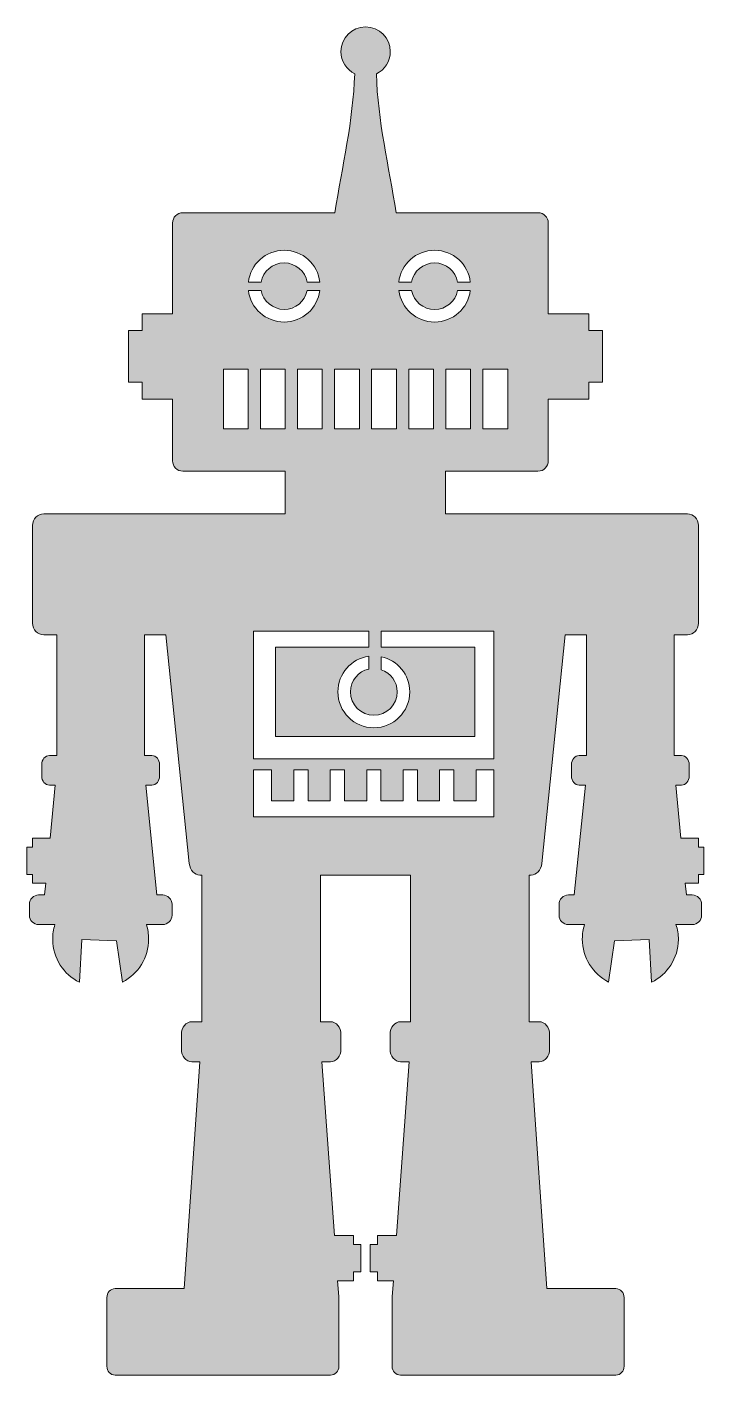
# Model space of a CAD drawing. Header units: inches. Extents: x 0 to 51, y 0 to 102.
import ezdxf

# ---------------------------------------------------------------- set-up
doc = ezdxf.new("R2010")
doc.units = ezdxf.units.IN
doc.header["$MEASUREMENT"] = 0
doc.layers.add('Layer 1', color=7, linetype='Continuous')

msp = doc.modelspace()

# ---------------------------------------------------------------- hatches: boundary and pattern name
at = {"layer": 'Layer 1', "true_color": 0xbed63a}
h = msp.add_hatch(color=63, dxfattribs=at)
h.dxf.hatch_style = 2
edge = h.paths.add_edge_path()
edge.add_spline(control_points=[(50.6, 40.46), (50.6, 40.46), (49.28, 40.46), (49.28, 40.46), (49.28, 40.46), (48.9, 44.46), (48.9, 44.46), (48.9, 44.46), (49.33, 44.46), (49.33, 44.46), (49.65, 44.46), (49.91, 44.77), (49.91, 45.16), (49.91, 45.16), (49.91, 45.99), (49.91, 45.99), (49.91, 46.38), (49.65, 46.69), (49.33, 46.69), (49.33, 46.69), (48.77, 46.69), (48.77, 46.69), (48.77, 46.69), (48.77, 55.79), (48.77, 55.79), (48.77, 55.79), (49.77, 55.79), (49.77, 55.79), (50.23, 55.79), (50.6, 56.18), (50.6, 56.66), (50.6, 56.66), (50.6, 64.03), (50.6, 64.03), (50.6, 64.52), (50.23, 64.91), (49.77, 64.91), (49.77, 64.91), (31.55, 64.91), (31.55, 64.91), (31.55, 64.91), (31.55, 68.12), (31.55, 68.12), (31.55, 68.12), (38.51, 68.12), (38.51, 68.12), (38.94, 68.12), (39.29, 68.47), (39.29, 68.9), (39.29, 68.9), (39.29, 73.56), (39.29, 73.56), (39.29, 73.56), (42.34, 73.56), (42.34, 73.56), (42.34, 73.56), (42.34, 74.83), (42.34, 74.83), (42.34, 74.83), (43.38, 74.83), (43.38, 74.83), (43.38, 74.83), (43.38, 78.73), (43.38, 78.73), (43.38, 78.73), (42.34, 78.73), (42.34, 78.73), (42.34, 78.73), (42.34, 79.99), (42.34, 79.99), (42.34, 79.99), (39.29, 79.99), (39.29, 79.99), (39.29, 79.99), (39.29, 86.82), (39.29, 86.82), (39.29, 87.25), (38.94, 87.6), (38.51, 87.6), (38.51, 87.6), (27.82, 87.6), (27.82, 87.6), (27.27, 91.08), (26.44, 94.55), (26.33, 98.06), (26.95, 98.37), (27.38, 99), (27.38, 99.74), (27.38, 100.77), (26.55, 101.6), (25.52, 101.6), (24.49, 101.6), (23.66, 100.77), (23.66, 99.74), (23.66, 99.01), (24.08, 98.38), (24.7, 98.07), (24.58, 94.56), (23.76, 91.08), (23.2, 87.6), (23.2, 87.6), (11.75, 87.6), (11.75, 87.6), (11.32, 87.6), (10.97, 87.25), (10.97, 86.82), (10.97, 86.82), (10.97, 79.99), (10.97, 79.99), (10.97, 79.99), (8.68, 79.99), (8.68, 79.99), (8.68, 79.99), (8.68, 78.73), (8.68, 78.73), (8.68, 78.73), (7.65, 78.73), (7.65, 78.73), (7.65, 78.73), (7.65, 74.83), (7.65, 74.83), (7.65, 74.83), (8.68, 74.83), (8.68, 74.83), (8.68, 74.83), (8.68, 73.56), (8.68, 73.56), (8.68, 73.56), (10.97, 73.56), (10.97, 73.56), (10.97, 73.56), (10.97, 68.9), (10.97, 68.9), (10.97, 68.47), (11.32, 68.12), (11.75, 68.12), (11.75, 68.12), (19.47, 68.12), (19.47, 68.12), (19.47, 68.12), (19.47, 64.91), (19.47, 64.91), (19.47, 64.91), (1.26, 64.91), (1.26, 64.91), (0.8, 64.91), (0.42, 64.52), (0.42, 64.03), (0.42, 64.03), (0.42, 56.66), (0.42, 56.66), (0.42, 56.18), (0.8, 55.79), (1.26, 55.79), (1.26, 55.79), (2.26, 55.79), (2.26, 55.79), (2.26, 55.79), (2.26, 46.69), (2.26, 46.69), (2.26, 46.69), (1.69, 46.69), (1.69, 46.69), (1.37, 46.69), (1.11, 46.38), (1.11, 45.99), (1.11, 45.99), (1.11, 45.16), (1.11, 45.16), (1.11, 44.77), (1.37, 44.46), (1.69, 44.46), (1.69, 44.46), (2.13, 44.46), (2.13, 44.46), (2.13, 44.46), (1.74, 40.46), (1.74, 40.46), (1.74, 40.46), (0.42, 40.46), (0.42, 40.46), (0.42, 40.46), (0.42, 39.79), (0.42, 39.79), (0.42, 39.79), (0, 39.79), (0, 39.79), (0, 39.79), (0, 37.73), (0, 37.73), (0, 37.73), (0.42, 37.73), (0.42, 37.73), (0.42, 37.73), (0.42, 37.06), (0.42, 37.06), (0.42, 37.06), (1.41, 37.06), (1.41, 37.06), (1.41, 37.06), (1.33, 36.18), (1.33, 36.18), (1.33, 36.18), (0.88, 36.18), (0.88, 36.18), (0.5, 36.18), (0.18, 35.87), (0.18, 35.48), (0.18, 35.48), (0.18, 34.65), (0.18, 34.65), (0.18, 34.26), (0.5, 33.95), (0.88, 33.95), (0.88, 33.95), (2.11, 33.95), (2.11, 33.95), (2, 33.59), (1.93, 33.21), (1.94, 32.82), (1.95, 31.41), (2.77, 30.19), (3.95, 29.6), (3.95, 29.6), (4.14, 32.82), (4.14, 32.82), (4.14, 32.82), (6.74, 32.72), (6.74, 32.72), (6.74, 32.72), (7.2, 29.62), (7.2, 29.62), (8.38, 30.23), (9.18, 31.45), (9.17, 32.87), (9.17, 33.24), (9.11, 33.61), (9, 33.95), (9, 33.95), (10.23, 33.95), (10.23, 33.95), (10.61, 33.95), (10.93, 34.26), (10.93, 34.65), (10.93, 34.65), (10.93, 35.48), (10.93, 35.48), (10.93, 35.87), (10.61, 36.18), (10.23, 36.18), (10.23, 36.18), (9.78, 36.18), (9.78, 36.18), (9.78, 36.18), (8.95, 44.46), (8.95, 44.46), (8.95, 44.46), (9.42, 44.46), (9.42, 44.46), (9.74, 44.46), (9.99, 44.77), (9.99, 45.16), (9.99, 45.16), (9.99, 45.99), (9.99, 45.99), (9.99, 46.38), (9.74, 46.69), (9.42, 46.69), (9.42, 46.69), (8.85, 46.69), (8.85, 46.69), (8.85, 46.69), (8.85, 55.79), (8.85, 55.79), (8.85, 55.79), (10.47, 55.79), (10.47, 55.79), (10.47, 55.79), (12.23, 38.55), (12.23, 38.55), (12.28, 38.06), (12.64, 37.67), (13.03, 37.67), (13.03, 37.67), (13.19, 37.67), (13.19, 37.67), (13.19, 37.67), (13.19, 26.63), (13.19, 26.63), (13.19, 26.63), (12.42, 26.63), (12.42, 26.63), (11.99, 26.63), (11.64, 26.21), (11.64, 25.68), (11.64, 25.68), (11.64, 24.56), (11.64, 24.56), (11.64, 24.04), (11.99, 23.61), (12.42, 23.61), (12.42, 23.61), (13.03, 23.61), (13.03, 23.61), (13.03, 23.61), (11.84, 6.51), (11.84, 6.51), (11.84, 6.51), (6.65, 6.51), (6.65, 6.51), (6.3, 6.51), (6.02, 6.21), (6.02, 5.85), (6.02, 5.85), (6.02, 0.66), (6.02, 0.66), (6.02, 0.29), (6.3, 0), (6.65, 0), (6.65, 0), (22.88, 0), (22.88, 0), (23.22, 0), (23.51, 0.29), (23.51, 0.66), (23.51, 0.66), (23.51, 5.85), (23.51, 5.85), (23.51, 5.88), (23.5, 5.91), (23.5, 5.93), (23.5, 5.93), (23.41, 7.1), (23.41, 7.1), (23.41, 7.1), (24.62, 7.1), (24.62, 7.1), (24.62, 7.1), (24.62, 7.77), (24.62, 7.77), (24.62, 7.77), (25.16, 7.77), (25.16, 7.77), (25.16, 7.77), (25.16, 9.84), (25.16, 9.84), (25.16, 9.84), (24.62, 9.84), (24.62, 9.84), (24.62, 9.84), (24.62, 10.51), (24.62, 10.51), (24.62, 10.51), (23.17, 10.51), (23.17, 10.51), (23.17, 10.51), (22.22, 23.61), (22.22, 23.61), (22.22, 23.61), (22.88, 23.61), (22.88, 23.61), (23.31, 23.61), (23.66, 24.04), (23.66, 24.56), (23.66, 24.56), (23.66, 25.68), (23.66, 25.68), (23.66, 26.21), (23.31, 26.63), (22.88, 26.63), (22.88, 26.63), (22.11, 26.63), (22.11, 26.63), (22.11, 26.63), (22.11, 37.67), (22.11, 37.67), (22.11, 37.67), (28.91, 37.67), (28.91, 37.67), (28.91, 37.67), (28.91, 26.63), (28.91, 26.63), (28.91, 26.63), (28.15, 26.63), (28.15, 26.63), (27.72, 26.63), (27.36, 26.21), (27.36, 25.68), (27.36, 25.68), (27.36, 24.56), (27.36, 24.56), (27.36, 24.04), (27.72, 23.61), (28.15, 23.61), (28.15, 23.61), (28.81, 23.61), (28.81, 23.61), (28.81, 23.61), (27.86, 10.51), (27.86, 10.51), (27.86, 10.51), (26.41, 10.51), (26.41, 10.51), (26.41, 10.51), (26.41, 9.84), (26.41, 9.84), (26.41, 9.84), (25.86, 9.84), (25.86, 9.84), (25.86, 9.84), (25.86, 7.77), (25.86, 7.77), (25.86, 7.77), (26.41, 7.77), (26.41, 7.77), (26.41, 7.77), (26.41, 7.1), (26.41, 7.1), (26.41, 7.1), (27.61, 7.1), (27.61, 7.1), (27.61, 7.1), (27.52, 5.93), (27.52, 5.93), (27.52, 5.91), (27.52, 5.88), (27.52, 5.85), (27.52, 5.85), (27.52, 0.66), (27.52, 0.66), (27.52, 0.29), (27.8, 0), (28.15, 0), (28.15, 0), (44.37, 0), (44.37, 0), (44.72, 0), (45, 0.29), (45, 0.66), (45, 0.66), (45, 5.85), (45, 5.85), (45, 6.21), (44.72, 6.51), (44.37, 6.51), (44.37, 6.51), (39.18, 6.51), (39.18, 6.51), (39.18, 6.51), (37.99, 23.61), (37.99, 23.61), (37.99, 23.61), (38.6, 23.61), (38.6, 23.61), (39.04, 23.61), (39.39, 24.04), (39.39, 24.56), (39.39, 24.56), (39.39, 25.68), (39.39, 25.68), (39.39, 26.21), (39.04, 26.63), (38.6, 26.63), (38.6, 26.63), (37.84, 26.63), (37.84, 26.63), (37.84, 26.63), (37.84, 37.67), (37.84, 37.67), (37.84, 37.67), (37.99, 37.67), (37.99, 37.67), (38.39, 37.67), (38.75, 38.06), (38.8, 38.55), (38.8, 38.55), (40.55, 55.79), (40.55, 55.79), (40.55, 55.79), (42.17, 55.79), (42.17, 55.79), (42.17, 55.79), (42.17, 46.69), (42.17, 46.69), (42.17, 46.69), (41.61, 46.69), (41.61, 46.69), (41.29, 46.69), (41.03, 46.38), (41.03, 45.99), (41.03, 45.99), (41.03, 45.16), (41.03, 45.16), (41.03, 44.77), (41.29, 44.46), (41.61, 44.46), (41.61, 44.46), (42.08, 44.46), (42.08, 44.46), (42.08, 44.46), (41.24, 36.18), (41.24, 36.18), (41.24, 36.18), (40.8, 36.18), (40.8, 36.18), (40.41, 36.18), (40.1, 35.87), (40.1, 35.48), (40.1, 35.48), (40.1, 34.65), (40.1, 34.65), (40.1, 34.26), (40.41, 33.95), (40.8, 33.95), (40.8, 33.95), (42.02, 33.95), (42.02, 33.95), (41.92, 33.61), (41.85, 33.24), (41.85, 32.87), (41.84, 31.45), (42.65, 30.23), (43.83, 29.62), (43.83, 29.62), (44.28, 32.72), (44.28, 32.72), (44.28, 32.72), (46.88, 32.82), (46.88, 32.82), (46.88, 32.82), (47.07, 29.6), (47.07, 29.6), (48.26, 30.19), (49.08, 31.41), (49.09, 32.82), (49.09, 33.21), (49.03, 33.59), (48.91, 33.95), (48.91, 33.95), (50.14, 33.95), (50.14, 33.95), (50.53, 33.95), (50.84, 34.26), (50.84, 34.65), (50.84, 34.65), (50.84, 35.48), (50.84, 35.48), (50.84, 35.87), (50.53, 36.18), (50.14, 36.18), (50.14, 36.18), (49.7, 36.18), (49.7, 36.18), (49.7, 36.18), (49.61, 37.06), (49.61, 37.06), (49.61, 37.06), (50.6, 37.06), (50.6, 37.06), (50.6, 37.06), (50.6, 37.73), (50.6, 37.73), (50.6, 37.73), (51.02, 37.73), (51.02, 37.73), (51.02, 37.73), (51.02, 39.79), (51.02, 39.79), (51.02, 39.79), (50.6, 39.79), (50.6, 39.79), (50.6, 39.79), (50.6, 40.46), (50.6, 40.46)], knot_values=[0, 0, 0, 0, 1, 1, 1, 2, 2, 2, 3, 3, 3, 4, 4, 4, 5, 5, 5, 6, 6, 6, 7, 7, 7, 8, 8, 8, 9, 9, 9, 10, 10, 10, 11, 11, 11, 12, 12, 12, 13, 13, 13, 14, 14, 14, 15, 15, 15, 16, 16, 16, 17, 17, 17, 18, 18, 18, 19, 19, 19, 20, 20, 20, 21, 21, 21, 22, 22, 22, 23, 23, 23, 24, 24, 24, 25, 25, 25, 26, 26, 26, 27, 27, 27, 28, 28, 28, 29, 29, 29, 30, 30, 30, 31, 31, 31, 32, 32, 32, 33, 33, 33, 34, 34, 34, 35, 35, 35, 36, 36, 36, 37, 37, 37, 38, 38, 38, 39, 39, 39, 40, 40, 40, 41, 41, 41, 42, 42, 42, 43, 43, 43, 44, 44, 44, 45, 45, 45, 46, 46, 46, 47, 47, 47, 48, 48, 48, 49, 49, 49, 50, 50, 50, 51, 51, 51, 52, 52, 52, 53, 53, 53, 54, 54, 54, 55, 55, 55, 56, 56, 56, 57, 57, 57, 58, 58, 58, 59, 59, 59, 60, 60, 60, 61, 61, 61, 62, 62, 62, 63, 63, 63, 64, 64, 64, 65, 65, 65, 66, 66, 66, 67, 67, 67, 68, 68, 68, 69, 69, 69, 70, 70, 70, 71, 71, 71, 72, 72, 72, 73, 73, 73, 74, 74, 74, 75, 75, 75, 76, 76, 76, 77, 77, 77, 78, 78, 78, 79, 79, 79, 80, 80, 80, 81, 81, 81, 82, 82, 82, 83, 83, 83, 84, 84, 84, 85, 85, 85, 86, 86, 86, 87, 87, 87, 88, 88, 88, 89, 89, 89, 90, 90, 90, 91, 91, 91, 92, 92, 92, 93, 93, 93, 94, 94, 94, 95, 95, 95, 96, 96, 96, 97, 97, 97, 98, 98, 98, 99, 99, 99, 100, 100, 100, 101, 101, 101, 102, 102, 102, 103, 103, 103, 104, 104, 104, 105, 105, 105, 106, 106, 106, 107, 107, 107, 108, 108, 108, 109, 109, 109, 110, 110, 110, 111, 111, 111, 112, 112, 112, 113, 113, 113, 114, 114, 114, 115, 115, 115, 116, 116, 116, 117, 117, 117, 118, 118, 118, 119, 119, 119, 120, 120, 120, 121, 121, 121, 122, 122, 122, 123, 123, 123, 124, 124, 124, 125, 125, 125, 126, 126, 126, 127, 127, 127, 128, 128, 128, 129, 129, 129, 130, 130, 130, 131, 131, 131, 132, 132, 132, 133, 133, 133, 134, 134, 134, 135, 135, 135, 136, 136, 136, 137, 137, 137, 138, 138, 138, 139, 139, 139, 140, 140, 140, 141, 141, 141, 142, 142, 142, 143, 143, 143, 144, 144, 144, 145, 145, 145, 146, 146, 146, 147, 147, 147, 148, 148, 148, 149, 149, 149, 150, 150, 150, 151, 151, 151, 152, 152, 152, 153, 153, 153, 154, 154, 154, 155, 155, 155, 156, 156, 156, 157, 157, 157, 158, 158, 158, 159, 159, 159, 160, 160, 160, 161, 161, 161, 162, 162, 162, 163, 163, 163, 164, 164, 164, 165, 165, 165, 166, 166, 166, 167, 167, 167, 168, 168, 168, 169, 169, 169, 170, 170, 170, 171, 171, 171, 172, 172, 172, 173, 173, 173, 174, 174, 174, 175, 175, 175, 176, 176, 176, 177, 177, 177, 178, 178, 178, 179, 179, 179, 180, 180, 180, 181, 181, 181, 182, 182, 182, 183, 183, 183, 184, 184, 184, 185, 185, 185, 186, 186, 186, 187, 187, 187, 188, 188, 188, 189, 189, 189, 190, 190, 190, 191, 191, 191, 191], degree=3, periodic=1)
edge = h.paths.add_edge_path()
edge.add_spline(control_points=[(30.72, 79.36), (29.33, 79.36), (28.19, 80.4), (28.03, 81.74), (28.03, 81.74), (28.99, 81.74), (28.99, 81.74), (29.14, 80.92), (29.86, 80.31), (30.72, 80.31), (31.58, 80.31), (32.29, 80.92), (32.45, 81.74), (32.45, 81.74), (33.41, 81.74), (33.41, 81.74), (33.25, 80.4), (32.1, 79.36), (30.72, 79.36)], knot_values=[0, 0, 0, 0, 1, 1, 1, 2, 2, 2, 3, 3, 3, 4, 4, 4, 5, 5, 5, 6, 6, 6, 6], degree=3, periodic=1)
h.paths.add_polyline_path([(30.64, 75.82), (30.64, 71.3), (28.77, 71.3), (28.77, 75.82)])
h.paths.add_polyline_path([(25.97, 71.3), (25.97, 75.82), (27.84, 75.82), (27.84, 71.3)])
h.paths.add_polyline_path([(25.05, 75.82), (25.05, 71.3), (23.18, 71.3), (23.18, 75.82)])
h.paths.add_polyline_path([(33.43, 71.3), (31.56, 71.3), (31.56, 75.82), (33.43, 75.82)])
h.paths.add_polyline_path([(36.23, 71.3), (34.36, 71.3), (34.36, 75.82), (36.23, 75.82)])
edge = h.paths.add_edge_path()
edge.add_spline(control_points=[(30.72, 84.77), (32.12, 84.77), (33.27, 83.71), (33.41, 82.36), (33.41, 82.36), (32.45, 82.36), (32.45, 82.36), (32.31, 83.19), (31.59, 83.82), (30.72, 83.82), (29.85, 83.82), (29.12, 83.19), (28.99, 82.36), (28.99, 82.36), (28.02, 82.36), (28.02, 82.36), (28.17, 83.71), (29.32, 84.77), (30.72, 84.77)], knot_values=[0, 0, 0, 0, 1, 1, 1, 2, 2, 2, 3, 3, 3, 4, 4, 4, 5, 5, 5, 6, 6, 6, 6], degree=3, periodic=1)
edge = h.paths.add_edge_path()
edge.add_spline(control_points=[(19.38, 84.77), (20.78, 84.77), (21.93, 83.71), (22.07, 82.36), (22.07, 82.36), (21.11, 82.36), (21.11, 82.36), (20.97, 83.19), (20.25, 83.82), (19.38, 83.82), (18.51, 83.82), (17.79, 83.19), (17.65, 82.36), (17.65, 82.36), (16.69, 82.36), (16.69, 82.36), (16.83, 83.71), (17.98, 84.77), (19.38, 84.77)], knot_values=[0, 0, 0, 0, 1, 1, 1, 2, 2, 2, 3, 3, 3, 4, 4, 4, 5, 5, 5, 6, 6, 6, 6], degree=3, periodic=1)
h.paths.add_polyline_path([(16.66, 71.3), (14.8, 71.3), (14.8, 75.82), (16.66, 75.82)])
h.paths.add_polyline_path([(19.46, 71.3), (17.59, 71.3), (17.59, 75.82), (19.46, 75.82)])
edge = h.paths.add_edge_path()
edge.add_spline(control_points=[(19.38, 79.36), (17.99, 79.36), (16.85, 80.4), (16.69, 81.74), (16.69, 81.74), (17.65, 81.74), (17.65, 81.74), (17.8, 80.93), (18.52, 80.31), (19.38, 80.31), (20.24, 80.31), (20.96, 80.92), (21.11, 81.74), (21.11, 81.74), (22.07, 81.74), (22.07, 81.74), (21.91, 80.4), (20.77, 79.36), (19.38, 79.36)], knot_values=[0, 0, 0, 0, 1, 1, 1, 2, 2, 2, 3, 3, 3, 4, 4, 4, 5, 5, 5, 6, 6, 6, 6], degree=3, periodic=1)
h.paths.add_polyline_path([(22.25, 75.82), (22.25, 71.3), (20.39, 71.3), (20.39, 75.82)])
h.paths.add_polyline_path([(25.76, 56.06), (25.76, 54.85), (18.72, 54.85), (18.72, 48.13), (33.75, 48.13), (33.75, 54.85), (26.7, 54.85), (26.7, 56.06), (35.19, 56.06), (35.19, 46.44), (33.84, 46.44), (32.16, 46.44), (31.1, 46.44), (29.42, 46.44), (28.35, 46.44), (26.67, 46.44), (25.61, 46.44), (23.93, 46.44), (22.86, 46.44), (21.18, 46.44), (20.12, 46.44), (18.44, 46.44), (17.08, 46.44), (17.08, 56.06)])
edge = h.paths.add_edge_path()
edge.add_spline(control_points=[(25.76, 53.21), (24.97, 53.04), (24.38, 52.33), (24.38, 51.49), (24.38, 50.52), (25.17, 49.73), (26.14, 49.73), (27.11, 49.73), (27.9, 50.52), (27.9, 51.49), (27.9, 52.26), (27.4, 52.92), (26.7, 53.16), (26.7, 53.16), (26.7, 54.14), (26.7, 54.14), (27.93, 53.88), (28.85, 52.79), (28.85, 51.49), (28.85, 49.99), (27.63, 48.78), (26.14, 48.78), (24.64, 48.78), (23.43, 49.99), (23.43, 51.49), (23.43, 52.86), (24.45, 53.99), (25.76, 54.17), (25.76, 54.17), (25.76, 53.21), (25.76, 53.21)], knot_values=[0, 0, 0, 0, 1, 1, 1, 2, 2, 2, 3, 3, 3, 4, 4, 4, 5, 5, 5, 6, 6, 6, 7, 7, 7, 8, 8, 8, 9, 9, 9, 10, 10, 10, 10], degree=3, periodic=1)
h.paths.add_polyline_path([(17.08, 42.06), (17.08, 45.6), (18.44, 45.6), (18.44, 43.27), (20.12, 43.27), (20.12, 45.6), (21.18, 45.6), (21.18, 43.27), (22.86, 43.27), (22.86, 45.6), (23.93, 45.6), (23.93, 43.27), (25.61, 43.27), (25.61, 45.6), (26.67, 45.6), (26.67, 43.27), (28.35, 43.27), (28.35, 45.6), (29.42, 45.6), (29.42, 43.27), (31.1, 43.27), (31.1, 45.6), (32.16, 45.6), (32.16, 43.27), (33.84, 43.27), (33.84, 45.6), (35.19, 45.6), (35.19, 42.06)])

# ---------------------------------------------------------------- linework, layer by layer
at = {"layer": 'Layer 1', "lineweight": 0}
for points in [[(16.66, 71.3), (14.8, 71.3), (14.8, 75.82), (16.66, 75.82), (16.66, 71.3)], [(19.46, 71.3), (17.59, 71.3), (17.59, 75.82), (19.46, 75.82), (19.46, 71.3)], [(22.25, 75.82), (22.25, 71.3), (20.39, 71.3), (20.39, 75.82), (22.25, 75.82)], [(25.05, 75.82), (25.05, 71.3), (23.18, 71.3), (23.18, 75.82), (25.05, 75.82)], [(25.97, 71.3), (25.97, 75.82), (27.84, 75.82), (27.84, 71.3), (25.97, 71.3)], [(30.64, 75.82), (30.64, 71.3), (28.77, 71.3), (28.77, 75.82), (30.64, 75.82)], [(33.43, 71.3), (31.56, 71.3), (31.56, 75.82), (33.43, 75.82), (33.43, 71.3)], [(36.23, 71.3), (34.36, 71.3), (34.36, 75.82), (36.23, 75.82), (36.23, 71.3)], [(25.76, 56.06), (25.76, 54.85), (18.72, 54.85), (18.72, 48.13), (33.75, 48.13), (33.75, 54.85), (26.7, 54.85), (26.7, 56.06), (35.19, 56.06), (35.19, 46.44), (33.84, 46.44), (32.16, 46.44), (31.1, 46.44), (29.42, 46.44), (28.35, 46.44), (26.67, 46.44), (25.61, 46.44), (23.93, 46.44), (22.86, 46.44), (21.18, 46.44), (20.12, 46.44), (18.44, 46.44), (17.08, 46.44), (17.08, 56.06), (25.76, 56.06)], [(17.08, 42.06), (17.08, 45.6), (18.44, 45.6), (18.44, 43.27), (20.12, 43.27), (20.12, 45.6), (21.18, 45.6), (21.18, 43.27), (22.86, 43.27), (22.86, 45.6), (23.93, 45.6), (23.93, 43.27), (25.61, 43.27), (25.61, 45.6), (26.67, 45.6), (26.67, 43.27), (28.35, 43.27), (28.35, 45.6), (29.42, 45.6), (29.42, 43.27), (31.1, 43.27), (31.1, 45.6), (32.16, 45.6), (32.16, 43.27), (33.84, 43.27), (33.84, 45.6), (35.19, 45.6), (35.19, 42.06), (17.08, 42.06)]]:
    msp.add_lwpolyline(points, dxfattribs=at)
for points, knots in [([(50.6, 40.46), (50.6, 40.46), (49.28, 40.46), (49.28, 40.46), (49.28, 40.46), (48.9, 44.46), (48.9, 44.46), (48.9, 44.46), (49.33, 44.46), (49.33, 44.46), (49.65, 44.46), (49.91, 44.77), (49.91, 45.16), (49.91, 45.16), (49.91, 45.99), (49.91, 45.99), (49.91, 46.38), (49.65, 46.69), (49.33, 46.69), (49.33, 46.69), (48.77, 46.69), (48.77, 46.69), (48.77, 46.69), (48.77, 55.79), (48.77, 55.79), (48.77, 55.79), (49.77, 55.79), (49.77, 55.79), (50.23, 55.79), (50.6, 56.18), (50.6, 56.66), (50.6, 56.66), (50.6, 64.03), (50.6, 64.03), (50.6, 64.52), (50.23, 64.91), (49.77, 64.91), (49.77, 64.91), (31.55, 64.91), (31.55, 64.91), (31.55, 64.91), (31.55, 68.12), (31.55, 68.12), (31.55, 68.12), (38.51, 68.12), (38.51, 68.12), (38.94, 68.12), (39.29, 68.47), (39.29, 68.9), (39.29, 68.9), (39.29, 73.56), (39.29, 73.56), (39.29, 73.56), (42.34, 73.56), (42.34, 73.56), (42.34, 73.56), (42.34, 74.83), (42.34, 74.83), (42.34, 74.83), (43.38, 74.83), (43.38, 74.83), (43.38, 74.83), (43.38, 78.73), (43.38, 78.73), (43.38, 78.73), (42.34, 78.73), (42.34, 78.73), (42.34, 78.73), (42.34, 79.99), (42.34, 79.99), (42.34, 79.99), (39.29, 79.99), (39.29, 79.99), (39.29, 79.99), (39.29, 86.82), (39.29, 86.82), (39.29, 87.25), (38.94, 87.6), (38.51, 87.6), (38.51, 87.6), (27.82, 87.6), (27.82, 87.6), (27.27, 91.08), (26.44, 94.55), (26.33, 98.06), (26.95, 98.37), (27.38, 99), (27.38, 99.74), (27.38, 100.77), (26.55, 101.6), (25.52, 101.6), (24.49, 101.6), (23.66, 100.77), (23.66, 99.74), (23.66, 99.01), (24.08, 98.38), (24.7, 98.07), (24.58, 94.56), (23.76, 91.08), (23.2, 87.6), (23.2, 87.6), (11.75, 87.6), (11.75, 87.6), (11.32, 87.6), (10.97, 87.25), (10.97, 86.82), (10.97, 86.82), (10.97, 79.99), (10.97, 79.99), (10.97, 79.99), (8.68, 79.99), (8.68, 79.99), (8.68, 79.99), (8.68, 78.73), (8.68, 78.73), (8.68, 78.73), (7.65, 78.73), (7.65, 78.73), (7.65, 78.73), (7.65, 74.83), (7.65, 74.83), (7.65, 74.83), (8.68, 74.83), (8.68, 74.83), (8.68, 74.83), (8.68, 73.56), (8.68, 73.56), (8.68, 73.56), (10.97, 73.56), (10.97, 73.56), (10.97, 73.56), (10.97, 68.9), (10.97, 68.9), (10.97, 68.47), (11.32, 68.12), (11.75, 68.12), (11.75, 68.12), (19.47, 68.12), (19.47, 68.12), (19.47, 68.12), (19.47, 64.91), (19.47, 64.91), (19.47, 64.91), (1.26, 64.91), (1.26, 64.91), (0.8, 64.91), (0.42, 64.52), (0.42, 64.03), (0.42, 64.03), (0.42, 56.66), (0.42, 56.66), (0.42, 56.18), (0.8, 55.79), (1.26, 55.79), (1.26, 55.79), (2.26, 55.79), (2.26, 55.79), (2.26, 55.79), (2.26, 46.69), (2.26, 46.69), (2.26, 46.69), (1.69, 46.69), (1.69, 46.69), (1.37, 46.69), (1.11, 46.38), (1.11, 45.99), (1.11, 45.99), (1.11, 45.16), (1.11, 45.16), (1.11, 44.77), (1.37, 44.46), (1.69, 44.46), (1.69, 44.46), (2.13, 44.46), (2.13, 44.46), (2.13, 44.46), (1.74, 40.46), (1.74, 40.46), (1.74, 40.46), (0.42, 40.46), (0.42, 40.46), (0.42, 40.46), (0.42, 39.79), (0.42, 39.79), (0.42, 39.79), (0, 39.79), (0, 39.79), (0, 39.79), (0, 37.73), (0, 37.73), (0, 37.73), (0.42, 37.73), (0.42, 37.73), (0.42, 37.73), (0.42, 37.06), (0.42, 37.06), (0.42, 37.06), (1.41, 37.06), (1.41, 37.06), (1.41, 37.06), (1.33, 36.18), (1.33, 36.18), (1.33, 36.18), (0.88, 36.18), (0.88, 36.18), (0.5, 36.18), (0.18, 35.87), (0.18, 35.48), (0.18, 35.48), (0.18, 34.65), (0.18, 34.65), (0.18, 34.26), (0.5, 33.95), (0.88, 33.95), (0.88, 33.95), (2.11, 33.95), (2.11, 33.95), (2, 33.59), (1.93, 33.21), (1.94, 32.82), (1.95, 31.41), (2.77, 30.19), (3.95, 29.6), (3.95, 29.6), (4.14, 32.82), (4.14, 32.82), (4.14, 32.82), (6.74, 32.72), (6.74, 32.72), (6.74, 32.72), (7.2, 29.62), (7.2, 29.62), (8.38, 30.23), (9.18, 31.45), (9.17, 32.87), (9.17, 33.24), (9.11, 33.61), (9, 33.95), (9, 33.95), (10.23, 33.95), (10.23, 33.95), (10.61, 33.95), (10.93, 34.26), (10.93, 34.65), (10.93, 34.65), (10.93, 35.48), (10.93, 35.48), (10.93, 35.87), (10.61, 36.18), (10.23, 36.18), (10.23, 36.18), (9.78, 36.18), (9.78, 36.18), (9.78, 36.18), (8.95, 44.46), (8.95, 44.46), (8.95, 44.46), (9.42, 44.46), (9.42, 44.46), (9.74, 44.46), (9.99, 44.77), (9.99, 45.16), (9.99, 45.16), (9.99, 45.99), (9.99, 45.99), (9.99, 46.38), (9.74, 46.69), (9.42, 46.69), (9.42, 46.69), (8.85, 46.69), (8.85, 46.69), (8.85, 46.69), (8.85, 55.79), (8.85, 55.79), (8.85, 55.79), (10.47, 55.79), (10.47, 55.79), (10.47, 55.79), (12.23, 38.55), (12.23, 38.55), (12.28, 38.06), (12.64, 37.67), (13.03, 37.67), (13.03, 37.67), (13.19, 37.67), (13.19, 37.67), (13.19, 37.67), (13.19, 26.63), (13.19, 26.63), (13.19, 26.63), (12.42, 26.63), (12.42, 26.63), (11.99, 26.63), (11.64, 26.21), (11.64, 25.68), (11.64, 25.68), (11.64, 24.56), (11.64, 24.56), (11.64, 24.04), (11.99, 23.61), (12.42, 23.61), (12.42, 23.61), (13.03, 23.61), (13.03, 23.61), (13.03, 23.61), (11.84, 6.51), (11.84, 6.51), (11.84, 6.51), (6.65, 6.51), (6.65, 6.51), (6.3, 6.51), (6.02, 6.21), (6.02, 5.85), (6.02, 5.85), (6.02, 0.66), (6.02, 0.66), (6.02, 0.29), (6.3, 0), (6.65, 0), (6.65, 0), (22.88, 0), (22.88, 0), (23.22, 0), (23.51, 0.29), (23.51, 0.66), (23.51, 0.66), (23.51, 5.85), (23.51, 5.85), (23.51, 5.88), (23.5, 5.91), (23.5, 5.93), (23.5, 5.93), (23.41, 7.1), (23.41, 7.1), (23.41, 7.1), (24.62, 7.1), (24.62, 7.1), (24.62, 7.1), (24.62, 7.77), (24.62, 7.77), (24.62, 7.77), (25.16, 7.77), (25.16, 7.77), (25.16, 7.77), (25.16, 9.84), (25.16, 9.84), (25.16, 9.84), (24.62, 9.84), (24.62, 9.84), (24.62, 9.84), (24.62, 10.51), (24.62, 10.51), (24.62, 10.51), (23.17, 10.51), (23.17, 10.51), (23.17, 10.51), (22.22, 23.61), (22.22, 23.61), (22.22, 23.61), (22.88, 23.61), (22.88, 23.61), (23.31, 23.61), (23.66, 24.04), (23.66, 24.56), (23.66, 24.56), (23.66, 25.68), (23.66, 25.68), (23.66, 26.21), (23.31, 26.63), (22.88, 26.63), (22.88, 26.63), (22.11, 26.63), (22.11, 26.63), (22.11, 26.63), (22.11, 37.67), (22.11, 37.67), (22.11, 37.67), (28.91, 37.67), (28.91, 37.67), (28.91, 37.67), (28.91, 26.63), (28.91, 26.63), (28.91, 26.63), (28.15, 26.63), (28.15, 26.63), (27.72, 26.63), (27.36, 26.21), (27.36, 25.68), (27.36, 25.68), (27.36, 24.56), (27.36, 24.56), (27.36, 24.04), (27.72, 23.61), (28.15, 23.61), (28.15, 23.61), (28.81, 23.61), (28.81, 23.61), (28.81, 23.61), (27.86, 10.51), (27.86, 10.51), (27.86, 10.51), (26.41, 10.51), (26.41, 10.51), (26.41, 10.51), (26.41, 9.84), (26.41, 9.84), (26.41, 9.84), (25.86, 9.84), (25.86, 9.84), (25.86, 9.84), (25.86, 7.77), (25.86, 7.77), (25.86, 7.77), (26.41, 7.77), (26.41, 7.77), (26.41, 7.77), (26.41, 7.1), (26.41, 7.1), (26.41, 7.1), (27.61, 7.1), (27.61, 7.1), (27.61, 7.1), (27.52, 5.93), (27.52, 5.93), (27.52, 5.91), (27.52, 5.88), (27.52, 5.85), (27.52, 5.85), (27.52, 0.66), (27.52, 0.66), (27.52, 0.29), (27.8, 0), (28.15, 0), (28.15, 0), (44.37, 0), (44.37, 0), (44.72, 0), (45, 0.29), (45, 0.66), (45, 0.66), (45, 5.85), (45, 5.85), (45, 6.21), (44.72, 6.51), (44.37, 6.51), (44.37, 6.51), (39.18, 6.51), (39.18, 6.51), (39.18, 6.51), (37.99, 23.61), (37.99, 23.61), (37.99, 23.61), (38.6, 23.61), (38.6, 23.61), (39.04, 23.61), (39.39, 24.04), (39.39, 24.56), (39.39, 24.56), (39.39, 25.68), (39.39, 25.68), (39.39, 26.21), (39.04, 26.63), (38.6, 26.63), (38.6, 26.63), (37.84, 26.63), (37.84, 26.63), (37.84, 26.63), (37.84, 37.67), (37.84, 37.67), (37.84, 37.67), (37.99, 37.67), (37.99, 37.67), (38.39, 37.67), (38.75, 38.06), (38.8, 38.55), (38.8, 38.55), (40.55, 55.79), (40.55, 55.79), (40.55, 55.79), (42.17, 55.79), (42.17, 55.79), (42.17, 55.79), (42.17, 46.69), (42.17, 46.69), (42.17, 46.69), (41.61, 46.69), (41.61, 46.69), (41.29, 46.69), (41.03, 46.38), (41.03, 45.99), (41.03, 45.99), (41.03, 45.16), (41.03, 45.16), (41.03, 44.77), (41.29, 44.46), (41.61, 44.46), (41.61, 44.46), (42.08, 44.46), (42.08, 44.46), (42.08, 44.46), (41.24, 36.18), (41.24, 36.18), (41.24, 36.18), (40.8, 36.18), (40.8, 36.18), (40.41, 36.18), (40.1, 35.87), (40.1, 35.48), (40.1, 35.48), (40.1, 34.65), (40.1, 34.65), (40.1, 34.26), (40.41, 33.95), (40.8, 33.95), (40.8, 33.95), (42.02, 33.95), (42.02, 33.95), (41.92, 33.61), (41.85, 33.24), (41.85, 32.87), (41.84, 31.45), (42.65, 30.23), (43.83, 29.62), (43.83, 29.62), (44.28, 32.72), (44.28, 32.72), (44.28, 32.72), (46.88, 32.82), (46.88, 32.82), (46.88, 32.82), (47.07, 29.6), (47.07, 29.6), (48.26, 30.19), (49.08, 31.41), (49.09, 32.82), (49.09, 33.21), (49.03, 33.59), (48.91, 33.95), (48.91, 33.95), (50.14, 33.95), (50.14, 33.95), (50.53, 33.95), (50.84, 34.26), (50.84, 34.65), (50.84, 34.65), (50.84, 35.48), (50.84, 35.48), (50.84, 35.87), (50.53, 36.18), (50.14, 36.18), (50.14, 36.18), (49.7, 36.18), (49.7, 36.18), (49.7, 36.18), (49.61, 37.06), (49.61, 37.06), (49.61, 37.06), (50.6, 37.06), (50.6, 37.06), (50.6, 37.06), (50.6, 37.73), (50.6, 37.73), (50.6, 37.73), (51.02, 37.73), (51.02, 37.73), (51.02, 37.73), (51.02, 39.79), (51.02, 39.79), (51.02, 39.79), (50.6, 39.79), (50.6, 39.79), (50.6, 39.79), (50.6, 40.46), (50.6, 40.46)], [0, 0, 0, 0, 1, 1, 1, 2, 2, 2, 3, 3, 3, 4, 4, 4, 5, 5, 5, 6, 6, 6, 7, 7, 7, 8, 8, 8, 9, 9, 9, 10, 10, 10, 11, 11, 11, 12, 12, 12, 13, 13, 13, 14, 14, 14, 15, 15, 15, 16, 16, 16, 17, 17, 17, 18, 18, 18, 19, 19, 19, 20, 20, 20, 21, 21, 21, 22, 22, 22, 23, 23, 23, 24, 24, 24, 25, 25, 25, 26, 26, 26, 27, 27, 27, 28, 28, 28, 29, 29, 29, 30, 30, 30, 31, 31, 31, 32, 32, 32, 33, 33, 33, 34, 34, 34, 35, 35, 35, 36, 36, 36, 37, 37, 37, 38, 38, 38, 39, 39, 39, 40, 40, 40, 41, 41, 41, 42, 42, 42, 43, 43, 43, 44, 44, 44, 45, 45, 45, 46, 46, 46, 47, 47, 47, 48, 48, 48, 49, 49, 49, 50, 50, 50, 51, 51, 51, 52, 52, 52, 53, 53, 53, 54, 54, 54, 55, 55, 55, 56, 56, 56, 57, 57, 57, 58, 58, 58, 59, 59, 59, 60, 60, 60, 61, 61, 61, 62, 62, 62, 63, 63, 63, 64, 64, 64, 65, 65, 65, 66, 66, 66, 67, 67, 67, 68, 68, 68, 69, 69, 69, 70, 70, 70, 71, 71, 71, 72, 72, 72, 73, 73, 73, 74, 74, 74, 75, 75, 75, 76, 76, 76, 77, 77, 77, 78, 78, 78, 79, 79, 79, 80, 80, 80, 81, 81, 81, 82, 82, 82, 83, 83, 83, 84, 84, 84, 85, 85, 85, 86, 86, 86, 87, 87, 87, 88, 88, 88, 89, 89, 89, 90, 90, 90, 91, 91, 91, 92, 92, 92, 93, 93, 93, 94, 94, 94, 95, 95, 95, 96, 96, 96, 97, 97, 97, 98, 98, 98, 99, 99, 99, 100, 100, 100, 101, 101, 101, 102, 102, 102, 103, 103, 103, 104, 104, 104, 105, 105, 105, 106, 106, 106, 107, 107, 107, 108, 108, 108, 109, 109, 109, 110, 110, 110, 111, 111, 111, 112, 112, 112, 113, 113, 113, 114, 114, 114, 115, 115, 115, 116, 116, 116, 117, 117, 117, 118, 118, 118, 119, 119, 119, 120, 120, 120, 121, 121, 121, 122, 122, 122, 123, 123, 123, 124, 124, 124, 125, 125, 125, 126, 126, 126, 127, 127, 127, 128, 128, 128, 129, 129, 129, 130, 130, 130, 131, 131, 131, 132, 132, 132, 133, 133, 133, 134, 134, 134, 135, 135, 135, 136, 136, 136, 137, 137, 137, 138, 138, 138, 139, 139, 139, 140, 140, 140, 141, 141, 141, 142, 142, 142, 143, 143, 143, 144, 144, 144, 145, 145, 145, 146, 146, 146, 147, 147, 147, 148, 148, 148, 149, 149, 149, 150, 150, 150, 151, 151, 151, 152, 152, 152, 153, 153, 153, 154, 154, 154, 155, 155, 155, 156, 156, 156, 157, 157, 157, 158, 158, 158, 159, 159, 159, 160, 160, 160, 161, 161, 161, 162, 162, 162, 163, 163, 163, 164, 164, 164, 165, 165, 165, 166, 166, 166, 167, 167, 167, 168, 168, 168, 169, 169, 169, 170, 170, 170, 171, 171, 171, 172, 172, 172, 173, 173, 173, 174, 174, 174, 175, 175, 175, 176, 176, 176, 177, 177, 177, 178, 178, 178, 179, 179, 179, 180, 180, 180, 181, 181, 181, 182, 182, 182, 183, 183, 183, 184, 184, 184, 185, 185, 185, 186, 186, 186, 187, 187, 187, 188, 188, 188, 189, 189, 189, 190, 190, 190, 191, 191, 191, 191]), ([(19.38, 84.77), (20.78, 84.77), (21.93, 83.71), (22.07, 82.36), (22.07, 82.36), (21.11, 82.36), (21.11, 82.36), (20.97, 83.19), (20.25, 83.82), (19.38, 83.82), (18.51, 83.82), (17.79, 83.19), (17.65, 82.36), (17.65, 82.36), (16.69, 82.36), (16.69, 82.36), (16.83, 83.71), (17.98, 84.77), (19.38, 84.77)], [0, 0, 0, 0, 1, 1, 1, 2, 2, 2, 3, 3, 3, 4, 4, 4, 5, 5, 5, 6, 6, 6, 6]), ([(30.72, 84.77), (32.12, 84.77), (33.27, 83.71), (33.41, 82.36), (33.41, 82.36), (32.45, 82.36), (32.45, 82.36), (32.31, 83.19), (31.59, 83.82), (30.72, 83.82), (29.85, 83.82), (29.12, 83.19), (28.99, 82.36), (28.99, 82.36), (28.02, 82.36), (28.02, 82.36), (28.17, 83.71), (29.32, 84.77), (30.72, 84.77)], [0, 0, 0, 0, 1, 1, 1, 2, 2, 2, 3, 3, 3, 4, 4, 4, 5, 5, 5, 6, 6, 6, 6]), ([(19.38, 79.36), (17.99, 79.36), (16.85, 80.4), (16.69, 81.74), (16.69, 81.74), (17.65, 81.74), (17.65, 81.74), (17.8, 80.93), (18.52, 80.31), (19.38, 80.31), (20.24, 80.31), (20.96, 80.92), (21.11, 81.74), (21.11, 81.74), (22.07, 81.74), (22.07, 81.74), (21.91, 80.4), (20.77, 79.36), (19.38, 79.36)], [0, 0, 0, 0, 1, 1, 1, 2, 2, 2, 3, 3, 3, 4, 4, 4, 5, 5, 5, 6, 6, 6, 6]), ([(30.72, 79.36), (29.33, 79.36), (28.19, 80.4), (28.03, 81.74), (28.03, 81.74), (28.99, 81.74), (28.99, 81.74), (29.14, 80.92), (29.86, 80.31), (30.72, 80.31), (31.58, 80.31), (32.29, 80.92), (32.45, 81.74), (32.45, 81.74), (33.41, 81.74), (33.41, 81.74), (33.25, 80.4), (32.1, 79.36), (30.72, 79.36)], [0, 0, 0, 0, 1, 1, 1, 2, 2, 2, 3, 3, 3, 4, 4, 4, 5, 5, 5, 6, 6, 6, 6]), ([(25.76, 53.21), (24.97, 53.04), (24.38, 52.33), (24.38, 51.49), (24.38, 50.52), (25.17, 49.73), (26.14, 49.73), (27.11, 49.73), (27.9, 50.52), (27.9, 51.49), (27.9, 52.26), (27.4, 52.92), (26.7, 53.16), (26.7, 53.16), (26.7, 54.14), (26.7, 54.14), (27.93, 53.88), (28.85, 52.79), (28.85, 51.49), (28.85, 49.99), (27.63, 48.78), (26.14, 48.78), (24.64, 48.78), (23.43, 49.99), (23.43, 51.49), (23.43, 52.86), (24.45, 53.99), (25.76, 54.17), (25.76, 54.17), (25.76, 53.21), (25.76, 53.21)], [0, 0, 0, 0, 1, 1, 1, 2, 2, 2, 3, 3, 3, 4, 4, 4, 5, 5, 5, 6, 6, 6, 7, 7, 7, 8, 8, 8, 9, 9, 9, 10, 10, 10, 10])]:
    msp.add_open_spline(points, degree=3, knots=knots, dxfattribs=at)

doc.saveas('drawing.dxf')
